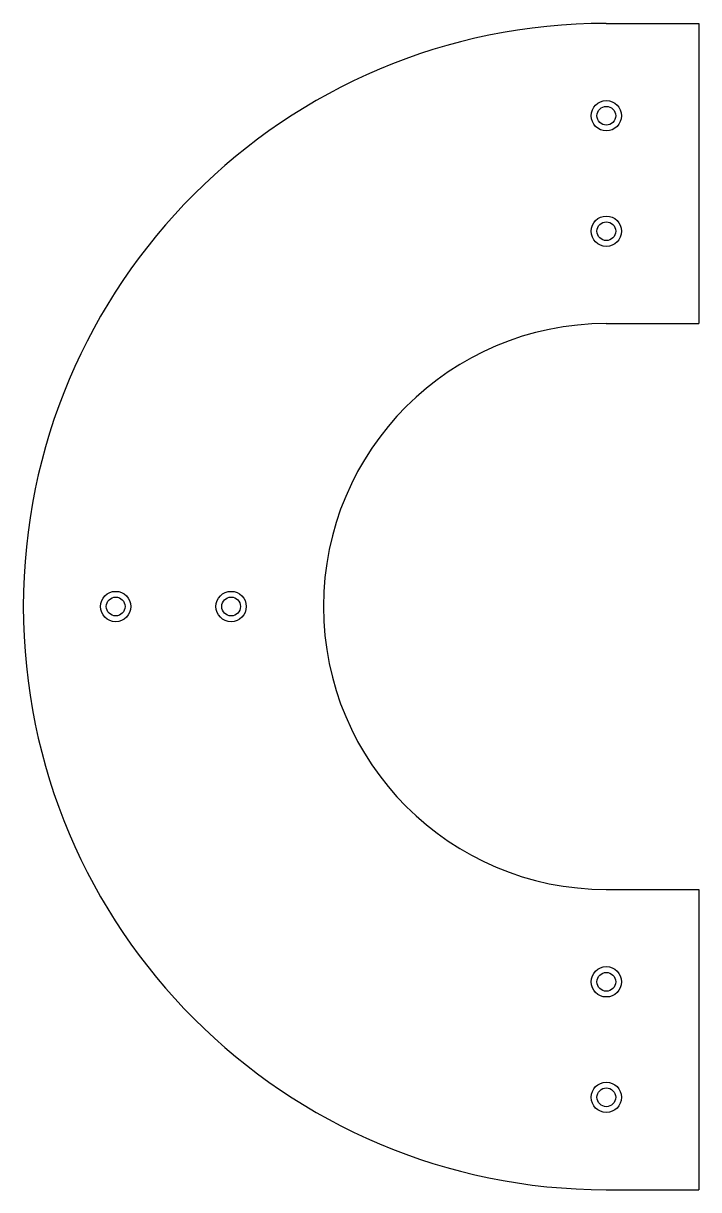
# Model space of a CAD drawing. Extents: x 2343 to 2577, y 1655 to 2059.
import ezdxf

# ---------------------------------------------------------------- set-up
doc = ezdxf.new("R2010")
doc.units = 0
doc.header["$MEASUREMENT"] = 0
doc.layers.get('0').update_dxf_attribs({"linetype": 'CONTINUOUS'})

msp = doc.modelspace()

# ---------------------------------------------------------------- linework, layer by layer
for p, q in [((2544.7, 2058.92), (2559.7, 2058.92)), ((2559.7, 2058.92), (2576.7, 2058.92)), ((2576.7, 2058.92), (2576.7, 1954.92)), ((2544.7, 1954.92), (2559.7, 1954.92)), ((2559.7, 1954.92), (2576.7, 1954.92)), ((2544.7, 1758.92), (2559.7, 1758.92)), ((2559.7, 1758.92), (2576.7, 1758.92)), ((2576.7, 1758.92), (2576.7, 1654.92)), ((2544.7, 1654.92), (2559.7, 1654.92)), ((2559.7, 1654.92), (2576.7, 1654.92))]:
    msp.add_line(p, q)
for centre, radius in [((2544.7, 2026.92), 5.25), ((2544.7, 2026.92), 3.25), ((2544.7, 1986.92), 5.25), ((2544.7, 1986.92), 3.25), ((2374.7, 1856.92), 5.25), ((2374.7, 1856.92), 3.25), ((2414.7, 1856.92), 5.25), ((2414.7, 1856.92), 3.25), ((2544.7, 1726.92), 5.25), ((2544.7, 1726.92), 3.25), ((2544.7, 1686.92), 5.25), ((2544.7, 1686.92), 3.25)]:
    msp.add_circle(centre, radius)
for radius in [202, 98]:
    msp.add_arc((2544.7, 1856.92), radius, 90, 270)

doc.saveas('drawing.dxf')
